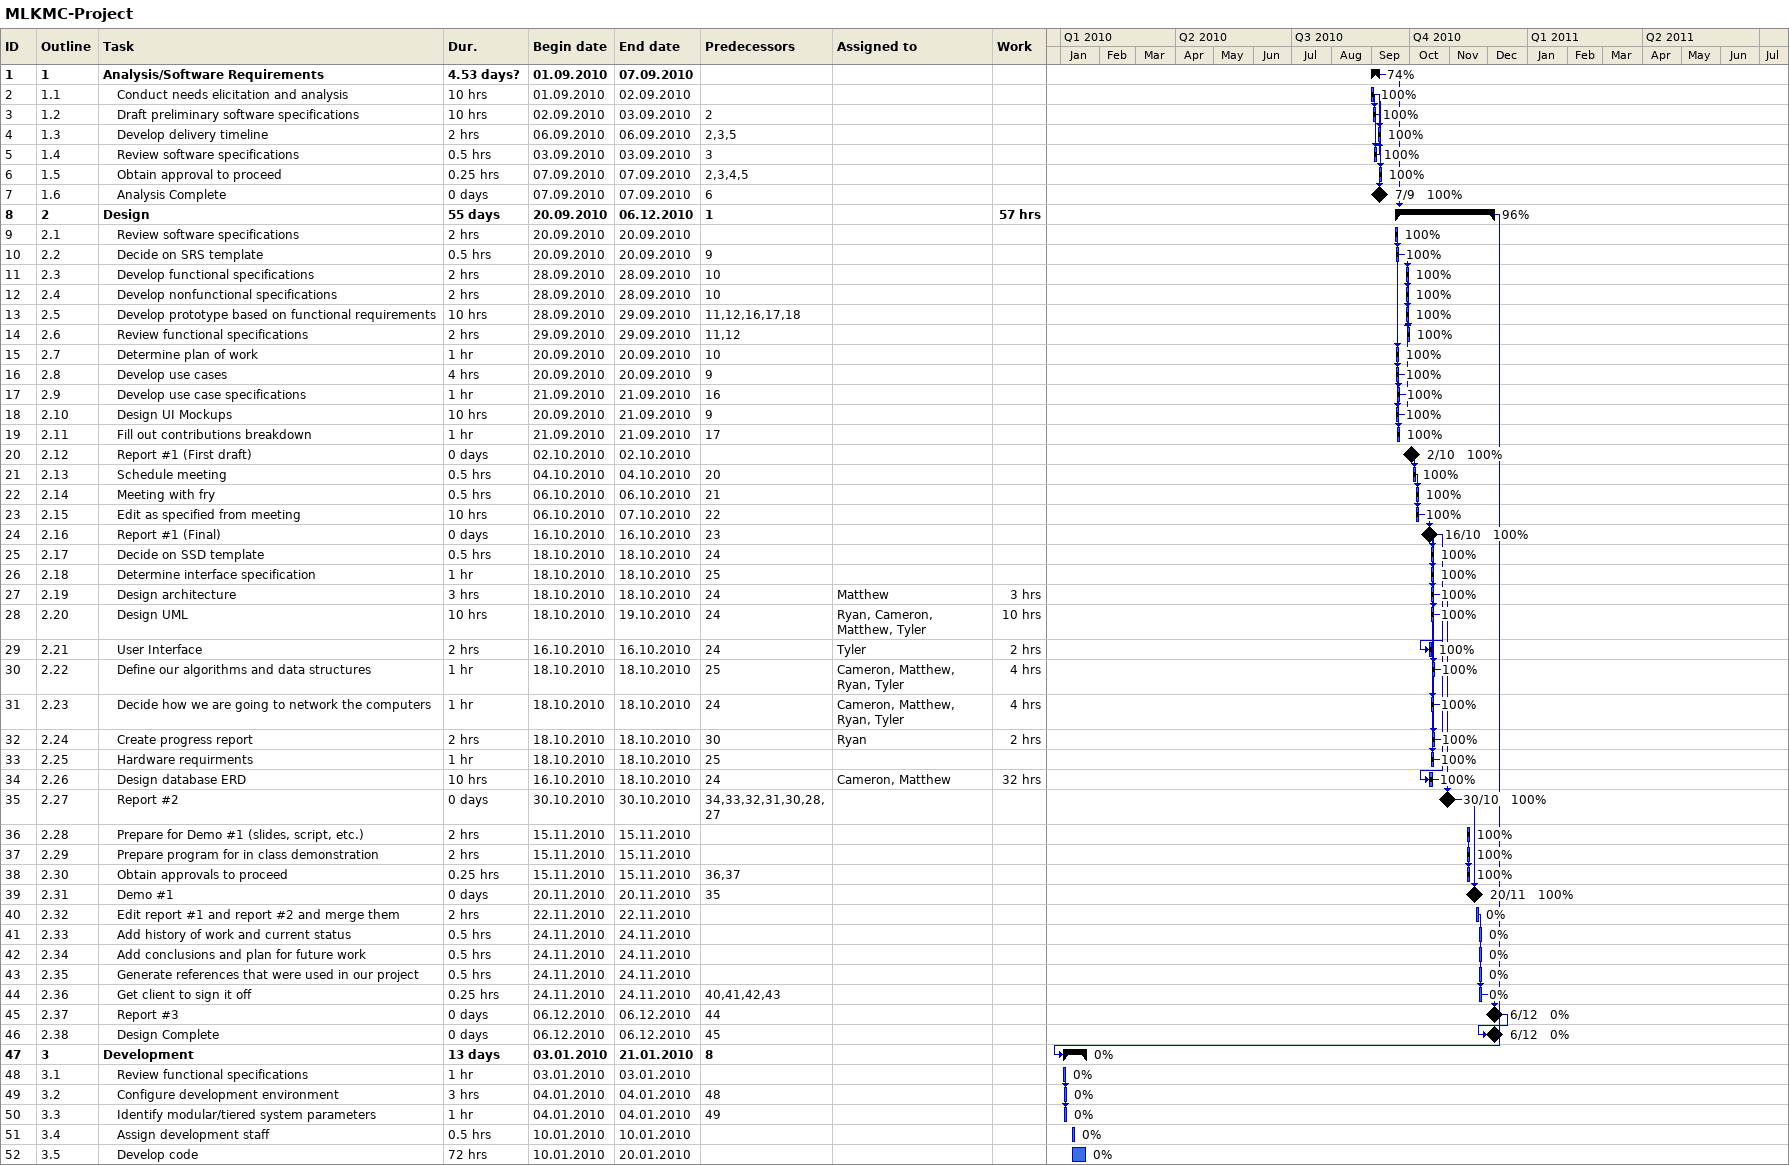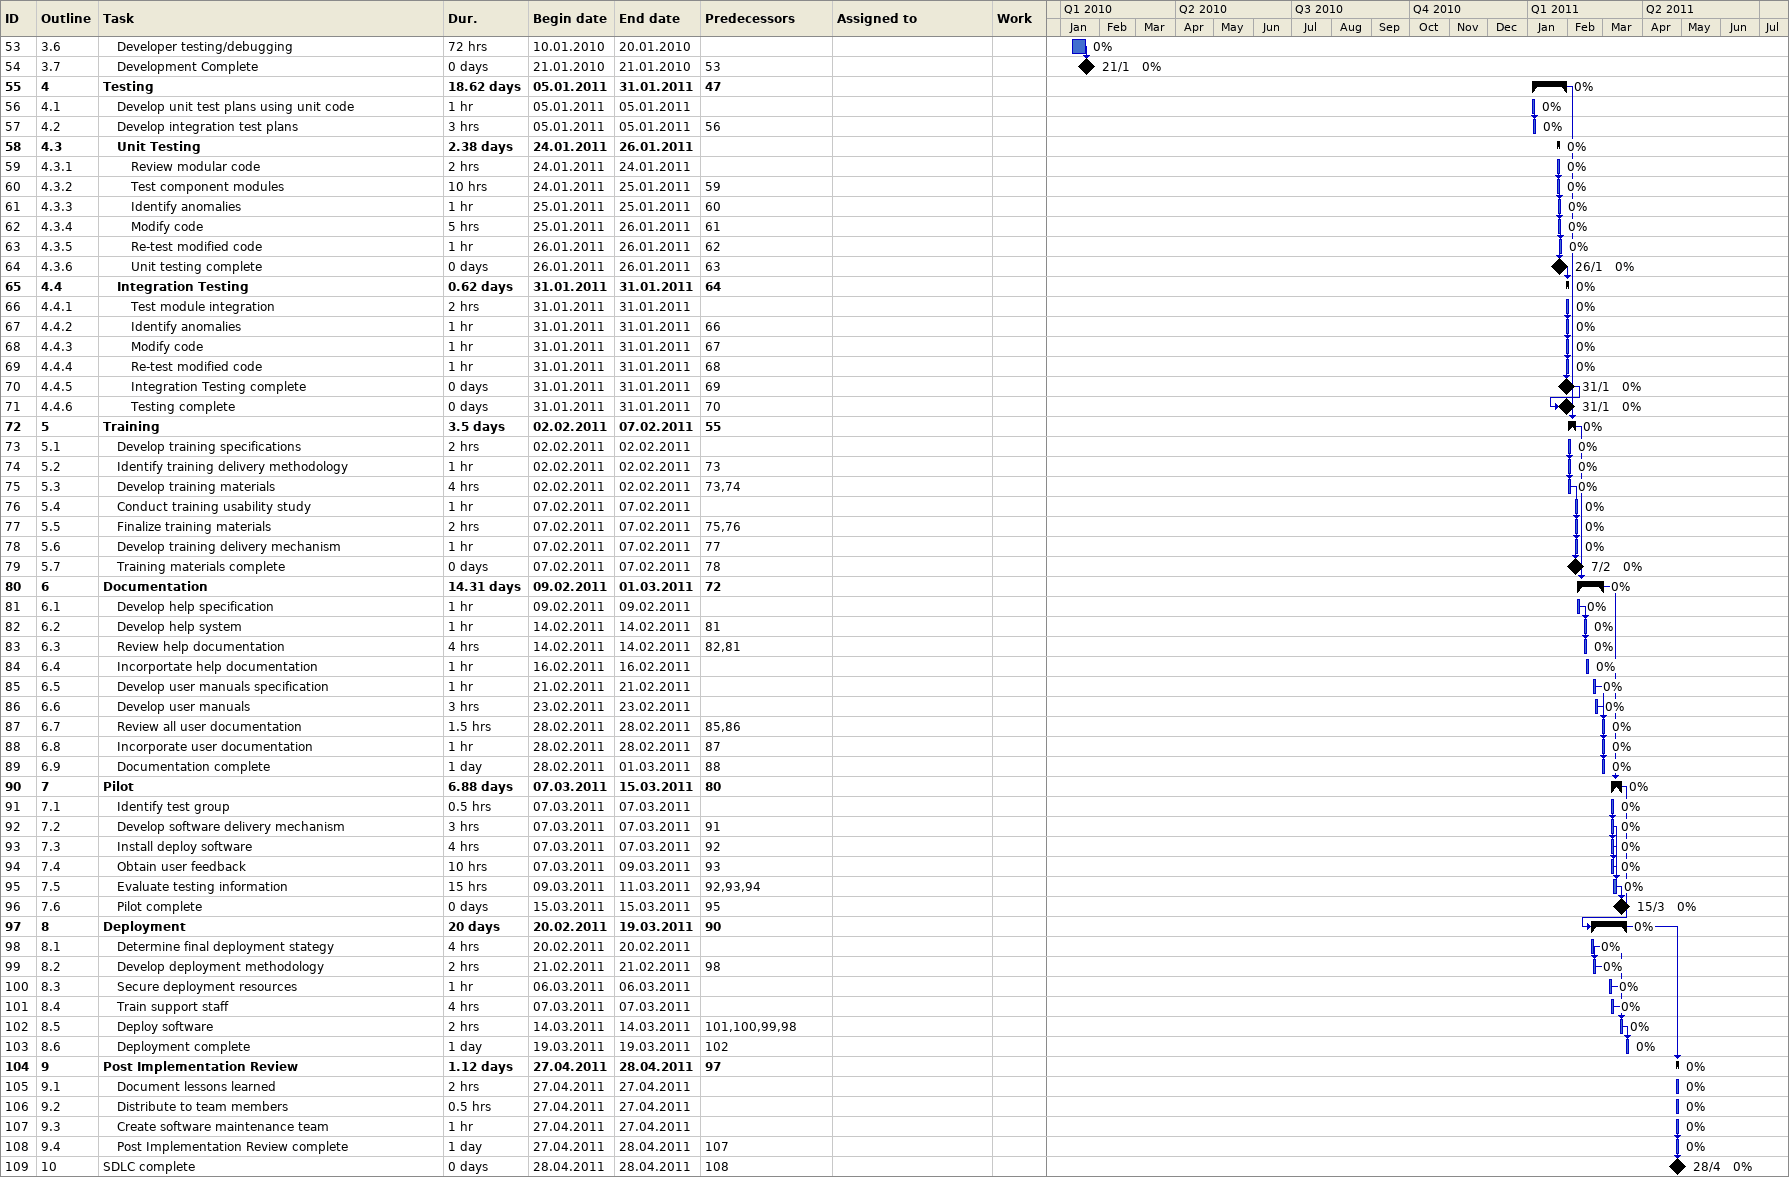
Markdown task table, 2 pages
MLKMC-Project

| ID | WBS | Task | Duration | Start | Finish | Predecessors | Resources | % complete | Work (h) |
|---|---|---|---|---|---|---|---|---|---|
| 1 | 1 | **Analysis/Software Requirements** | 4.53d? | 2010-09-01 | 2010-09-07 |  |  | 74 |  |
| 2 | 1.1 | Conduct needs elicitation and analysis | 10h | 2010-09-01 | 2010-09-02 |  |  | 100 |  |
| 3 | 1.2 | Draft preliminary software specifications | 10h | 2010-09-02 | 2010-09-03 | 2 |  | 100 |  |
| 4 | 1.3 | Develop delivery timeline | 2h | 2010-09-06 | 2010-09-06 | 2, 3, 5 |  | 100 |  |
| 5 | 1.4 | Review software specifications | 0.5h | 2010-09-03 | 2010-09-03 | 3 |  | 100 |  |
| 6 | 1.5 | Obtain approval to proceed | 0.25h | 2010-09-07 | 2010-09-07 | 2, 3, 4, 5 |  | 100 |  |
| 7 | 1.6 | Analysis Complete | 0d | 2010-09-07 | 2010-09-07 | 6 |  | 100 |  |
| 8 | 2 | **Design** | 55d | 2010-09-20 | 2010-12-06 | 1 |  | 96 | 57 |
| 9 | 2.1 | Review software specifications | 2h | 2010-09-20 | 2010-09-20 |  |  | 100 |  |
| 10 | 2.2 | Decide on SRS template | 0.5h | 2010-09-20 | 2010-09-20 | 9 |  | 100 |  |
| 11 | 2.3 | Develop functional specifications | 2h | 2010-09-28 | 2010-09-28 | 10 |  | 100 |  |
| 12 | 2.4 | Develop nonfunctional specifications | 2h | 2010-09-28 | 2010-09-28 | 10 |  | 100 |  |
| 13 | 2.5 | Develop prototype based on functional requirements | 10h | 2010-09-28 | 2010-09-29 | 11, 12, 16, 17, 18 |  | 100 |  |
| 14 | 2.6 | Review functional specifications | 2h | 2010-09-29 | 2010-09-29 | 11, 12 |  | 100 |  |
| 15 | 2.7 | Determine plan of work | 1h | 2010-09-20 | 2010-09-20 | 10 |  | 100 |  |
| 16 | 2.8 | Develop use cases | 4h | 2010-09-20 | 2010-09-20 | 9 |  | 100 |  |
| 17 | 2.9 | Develop use case specifications | 1h | 2010-09-21 | 2010-09-21 | 16 |  | 100 |  |
| 18 | 2.10 | Design UI Mockups | 10h | 2010-09-20 | 2010-09-21 | 9 |  | 100 |  |
| 19 | 2.11 | Fill out contributions breakdown | 1h | 2010-09-21 | 2010-09-21 | 17 |  | 100 |  |
| 20 | 2.12 | Report #1 (First draft) | 0d | 2010-10-02 | 2010-10-02 |  |  | 100 |  |
| 21 | 2.13 | Schedule meeting | 0.5h | 2010-10-04 | 2010-10-04 | 20 |  | 100 |  |
| 22 | 2.14 | Meeting with fry | 0.5h | 2010-10-06 | 2010-10-06 | 21 |  | 100 |  |
| 23 | 2.15 | Edit as specified from meeting | 10h | 2010-10-06 | 2010-10-07 | 22 |  | 100 |  |
| 24 | 2.16 | Report #1 (Final) | 0d | 2010-10-16 | 2010-10-16 | 23 |  | 100 |  |
| 25 | 2.17 | Decide on SSD template | 0.5h | 2010-10-18 | 2010-10-18 | 24 |  | 100 |  |
| 26 | 2.18 | Determine interface specification | 1h | 2010-10-18 | 2010-10-18 | 25 |  | 100 |  |
| 27 | 2.19 | Design architecture | 3h | 2010-10-18 | 2010-10-18 | 24 | Matthew | 100 | 3 |
| 28 | 2.20 | Design UML | 10h | 2010-10-18 | 2010-10-19 | 24 | Ryan, Cameron, Matthew, Tyler | 100 | 10 |
| 29 | 2.21 | User Interface | 2h | 2010-10-16 | 2010-10-16 | 24 | Tyler | 100 | 2 |
| 30 | 2.22 | Define our algorithms and data structures | 1h | 2010-10-18 | 2010-10-18 | 25 | Cameron, Matthew, Ryan, Tyler | 100 | 4 |
| 31 | 2.23 | Decide how we are going to network the computers | 1h | 2010-10-18 | 2010-10-18 | 24 | Cameron, Matthew, Ryan, Tyler | 100 | 4 |
| 32 | 2.24 | Create progress report | 2h | 2010-10-18 | 2010-10-18 | 30 | Ryan | 100 | 2 |
| 33 | 2.25 | Hardware requirments | 1h | 2010-10-18 | 2010-10-18 | 25 |  | 100 |  |
| 34 | 2.26 | Design database ERD | 10h | 2010-10-16 | 2010-10-18 | 24 | Cameron, Matthew | 100 | 32 |
| 35 | 2.27 | Report #2 | 0d | 2010-10-30 | 2010-10-30 | 34, 33, 32, 31, 30, 28, 27 |  | 100 |  |
| 36 | 2.28 | Prepare for Demo #1 (slides, script, etc.) | 2h | 2010-11-15 | 2010-11-15 |  |  | 100 |  |
| 37 | 2.29 | Prepare program for in class demonstration | 2h | 2010-11-15 | 2010-11-15 |  |  | 100 |  |
| 38 | 2.30 | Obtain approvals to proceed | 0.25h | 2010-11-15 | 2010-11-15 | 36, 37 |  | 100 |  |
| 39 | 2.31 | Demo #1 | 0d | 2010-11-20 | 2010-11-20 | 35 |  | 100 |  |
| 40 | 2.32 | Edit report #1 and report #2 and merge them | 2h | 2010-11-22 | 2010-11-22 |  |  | 0 |  |
| 41 | 2.33 | Add history of work and current status | 0.5h | 2010-11-24 | 2010-11-24 |  |  | 0 |  |
| 42 | 2.34 | Add conclusions and plan for future work | 0.5h | 2010-11-24 | 2010-11-24 |  |  | 0 |  |
| 43 | 2.35 | Generate references that were used in our project | 0.5h | 2010-11-24 | 2010-11-24 |  |  | 0 |  |
| 44 | 2.36 | Get client to sign it off | 0.25h | 2010-11-24 | 2010-11-24 | 40, 41, 42, 43 |  | 0 |  |
| 45 | 2.37 | Report #3 | 0d | 2010-12-06 | 2010-12-06 | 44 |  | 0 |  |
| 46 | 2.38 | Design Complete | 0d | 2010-12-06 | 2010-12-06 | 45 |  | 0 |  |
| 47 | 3 | **Development** | 13d | 2010-01-03 | 2010-01-21 | 8 |  | 0 |  |
| 48 | 3.1 | Review functional specifications | 1h | 2010-01-03 | 2010-01-03 |  |  | 0 |  |
| 49 | 3.2 | Configure development environment | 3h | 2010-01-04 | 2010-01-04 | 48 |  | 0 |  |
| 50 | 3.3 | Identify modular/tiered system parameters | 1h | 2010-01-04 | 2010-01-04 | 49 |  | 0 |  |
| 51 | 3.4 | Assign development staff | 0.5h | 2010-01-10 | 2010-01-10 |  |  | 0 |  |
| 52 | 3.5 | Develop code | 72h | 2010-01-10 | 2010-01-20 |  |  | 0 |  |
| 53 | 3.6 | Developer testing/debugging | 72h | 2010-01-10 | 2010-01-20 |  |  | 0 |  |
| 54 | 3.7 | Development Complete | 0d | 2010-01-21 | 2010-01-21 | 53 |  | 0 |  |
| 55 | 4 | **Testing** | 18.62d | 2011-01-05 | 2011-01-31 | 47 |  | 0 |  |
| 56 | 4.1 | Develop unit test plans using unit code | 1h | 2011-01-05 | 2011-01-05 |  |  | 0 |  |
| 57 | 4.2 | Develop integration test plans | 3h | 2011-01-05 | 2011-01-05 | 56 |  | 0 |  |
| 58 | 4.3 | **Unit Testing** | 2.38d | 2011-01-24 | 2011-01-26 |  |  | 0 |  |
| 59 | 4.3.1 | Review modular code | 2h | 2011-01-24 | 2011-01-24 |  |  | 0 |  |
| 60 | 4.3.2 | Test component modules | 10h | 2011-01-24 | 2011-01-25 | 59 |  | 0 |  |
| 61 | 4.3.3 | Identify anomalies | 1h | 2011-01-25 | 2011-01-25 | 60 |  | 0 |  |
| 62 | 4.3.4 | Modify code | 5h | 2011-01-25 | 2011-01-26 | 61 |  | 0 |  |
| 63 | 4.3.5 | Re-test modified code | 1h | 2011-01-26 | 2011-01-26 | 62 |  | 0 |  |
| 64 | 4.3.6 | Unit testing complete | 0d | 2011-01-26 | 2011-01-26 | 63 |  | 0 |  |
| 65 | 4.4 | **Integration Testing** | 0.62d | 2011-01-31 | 2011-01-31 | 64 |  | 0 |  |
| 66 | 4.4.1 | Test module integration | 2h | 2011-01-31 | 2011-01-31 |  |  | 0 |  |
| 67 | 4.4.2 | Identify anomalies | 1h | 2011-01-31 | 2011-01-31 | 66 |  | 0 |  |
| 68 | 4.4.3 | Modify code | 1h | 2011-01-31 | 2011-01-31 | 67 |  | 0 |  |
| 69 | 4.4.4 | Re-test modified code | 1h | 2011-01-31 | 2011-01-31 | 68 |  | 0 |  |
| 70 | 4.4.5 | Integration Testing complete | 0d | 2011-01-31 | 2011-01-31 | 69 |  | 0 |  |
| 71 | 4.4.6 | Testing complete | 0d | 2011-01-31 | 2011-01-31 | 70 |  | 0 |  |
| 72 | 5 | **Training** | 3.5d | 2011-02-02 | 2011-02-07 | 55 |  | 0 |  |
| 73 | 5.1 | Develop training specifications | 2h | 2011-02-02 | 2011-02-02 |  |  | 0 |  |
| 74 | 5.2 | Identify training delivery methodology | 1h | 2011-02-02 | 2011-02-02 | 73 |  | 0 |  |
| 75 | 5.3 | Develop training materials | 4h | 2011-02-02 | 2011-02-02 | 73, 74 |  | 0 |  |
| 76 | 5.4 | Conduct training usability study | 1h | 2011-02-07 | 2011-02-07 |  |  | 0 |  |
| 77 | 5.5 | Finalize training materials | 2h | 2011-02-07 | 2011-02-07 | 75, 76 |  | 0 |  |
| 78 | 5.6 | Develop training delivery mechanism | 1h | 2011-02-07 | 2011-02-07 | 77 |  | 0 |  |
| 79 | 5.7 | Training materials complete | 0d | 2011-02-07 | 2011-02-07 | 78 |  | 0 |  |
| 80 | 6 | **Documentation** | 14.31d | 2011-02-09 | 2011-03-01 | 72 |  | 0 |  |
| 81 | 6.1 | Develop help specification | 1h | 2011-02-09 | 2011-02-09 |  |  | 0 |  |
| 82 | 6.2 | Develop help system | 1h | 2011-02-14 | 2011-02-14 | 81 |  | 0 |  |
| 83 | 6.3 | Review help documentation | 4h | 2011-02-14 | 2011-02-14 | 82, 81 |  | 0 |  |
| 84 | 6.4 | Incorportate help documentation | 1h | 2011-02-16 | 2011-02-16 |  |  | 0 |  |
| 85 | 6.5 | Develop user manuals specification | 1h | 2011-02-21 | 2011-02-21 |  |  | 0 |  |
| 86 | 6.6 | Develop user manuals | 3h | 2011-02-23 | 2011-02-23 |  |  | 0 |  |
| 87 | 6.7 | Review all user documentation | 1.5h | 2011-02-28 | 2011-02-28 | 85, 86 |  | 0 |  |
| 88 | 6.8 | Incorporate user documentation | 1h | 2011-02-28 | 2011-02-28 | 87 |  | 0 |  |
| 89 | 6.9 | Documentation complete | 1d | 2011-02-28 | 2011-03-01 | 88 |  | 0 |  |
| 90 | 7 | **Pilot** | 6.88d | 2011-03-07 | 2011-03-15 | 80 |  | 0 |  |
| 91 | 7.1 | Identify test group | 0.5h | 2011-03-07 | 2011-03-07 |  |  | 0 |  |
| 92 | 7.2 | Develop software delivery mechanism | 3h | 2011-03-07 | 2011-03-07 | 91 |  | 0 |  |
| 93 | 7.3 | Install deploy software | 4h | 2011-03-07 | 2011-03-07 | 92 |  | 0 |  |
| 94 | 7.4 | Obtain user feedback | 10h | 2011-03-07 | 2011-03-09 | 93 |  | 0 |  |
| 95 | 7.5 | Evaluate testing information | 15h | 2011-03-09 | 2011-03-11 | 92, 93, 94 |  | 0 |  |
| 96 | 7.6 | Pilot complete | 0d | 2011-03-15 | 2011-03-15 | 95 |  | 0 |  |
| 97 | 8 | **Deployment** | 20d | 2011-02-20 | 2011-03-19 | 90 |  | 0 |  |
| 98 | 8.1 | Determine final deployment stategy | 4h | 2011-02-20 | 2011-02-20 |  |  | 0 |  |
| 99 | 8.2 | Develop deployment methodology | 2h | 2011-02-21 | 2011-02-21 | 98 |  | 0 |  |
| 100 | 8.3 | Secure deployment resources | 1h | 2011-03-06 | 2011-03-06 |  |  | 0 |  |
| 101 | 8.4 | Train support staff | 4h | 2011-03-07 | 2011-03-07 |  |  | 0 |  |
| 102 | 8.5 | Deploy software | 2h | 2011-03-14 | 2011-03-14 | 101, 100, 99, 98 |  | 0 |  |
| 103 | 8.6 | Deployment complete | 1d | 2011-03-19 | 2011-03-19 | 102 |  | 0 |  |
| 104 | 9 | **Post Implementation Review** | 1.12d | 2011-04-27 | 2011-04-28 | 97 |  | 0 |  |
| 105 | 9.1 | Document lessons learned | 2h | 2011-04-27 | 2011-04-27 |  |  | 0 |  |
| 106 | 9.2 | Distribute to team members | 0.5h | 2011-04-27 | 2011-04-27 |  |  | 0 |  |
| 107 | 9.3 | Create software maintenance team | 1h | 2011-04-27 | 2011-04-27 |  |  | 0 |  |
| 108 | 9.4 | Post Implementation Review complete | 1d | 2011-04-27 | 2011-04-28 | 107 |  | 0 |  |
| 109 | 10 | SDLC complete | 0d | 2011-04-28 | 2011-04-28 | 108 |  | 0 |  |
